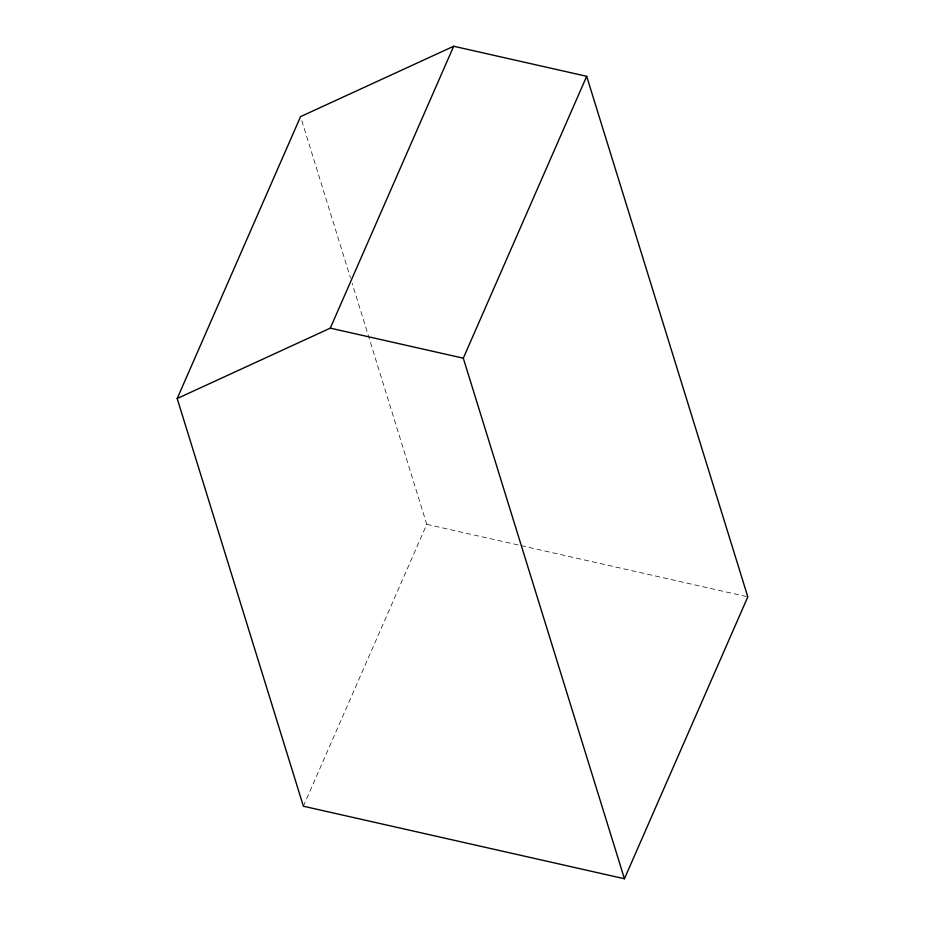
<?xml version="1.0" encoding="UTF-8"?>
<svg xmlns="http://www.w3.org/2000/svg" width="925" height="925" viewBox="0 0 925 925"><rect width="100%" height="100%" fill="white"/><g stroke="black" fill="none" stroke-linecap="round" stroke-linejoin="round"><path stroke-width="0.69" stroke-dasharray="4.62 3.47" d="M303.388 806.218L426.76 524.325L352.147 283.293M426.76 524.325L519.7 545.322M521.11 545.646L746.406 596.544M301.839 120.77L350.448 277.789"/><path stroke-width="1.39" d="M177.184 398.525L300.567 116.631L453.678 46.25L586.681 76.301L747.816 596.856L624.433 878.75L303.388 806.218L177.184 398.525L330.294 328.144L463.298 358.195L624.433 878.75M330.294 328.144L453.678 46.25M463.298 358.195L586.681 76.301"/></g></svg>
